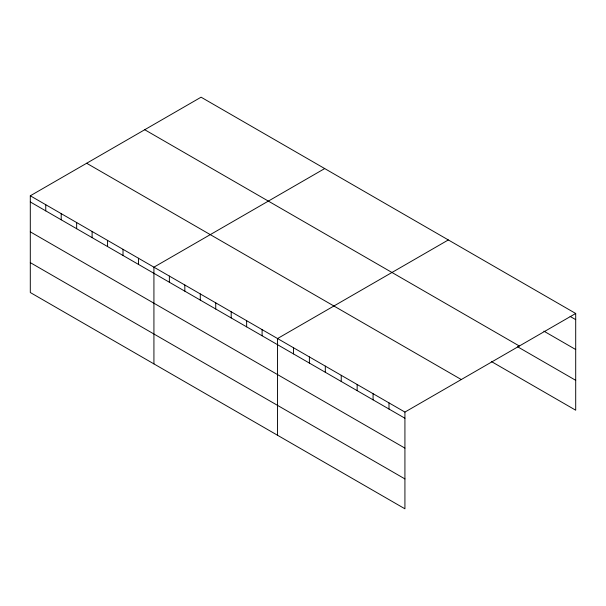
<?xml version="1.0" encoding="UTF-8"?>
<svg xmlns="http://www.w3.org/2000/svg" width="606" height="606" viewBox="0 0 606 606"><rect width="100%" height="100%" fill="white"/><g stroke="black" fill="none" stroke-linecap="round" stroke-linejoin="round"><path stroke-width="0.91" d="M404.922 448.122L404.922 412.08L30.3 195.791L30.3 292.524L404.922 508.805L404.922 448.122L30.3 231.84M491.315 361.487L575.7 410.209L575.7 313.476L201.078 97.195L30.3 195.791M324.702 168.566L153.924 267.17L153.924 363.895M448.326 239.946L277.548 338.542L277.548 435.267M404.922 412.08L575.7 313.476M570.125 316.423L575.7 319.642M543.855 331.141L575.7 349.526M144.72 129.729L519.342 346.018M517.585 346.768L575.7 380.318M86.658 163.256L461.28 379.538M30.3 201.95L404.922 418.238M30.3 262.633L404.922 478.922M388.999 402.884L388.999 409.042M373.076 393.695L373.076 399.854M357.154 384.499L357.154 390.658M341.239 375.311L341.239 381.469M325.316 366.115L325.316 372.273M309.393 356.926L309.393 363.085M293.471 347.73L293.471 353.896M262.095 329.619L262.095 335.777M246.642 320.695L246.642 326.854M231.189 311.772L231.189 317.938M215.736 302.856L215.736 309.015M200.283 293.933L200.283 300.091M184.83 285.009L184.83 291.168M169.377 276.086L169.377 282.252M138.471 258.247L138.471 264.405M123.018 249.324L123.018 255.482M107.565 240.4L107.565 246.559M92.112 231.477L92.112 237.643M76.659 222.561L76.659 228.72M61.206 213.638L61.206 219.796M45.753 204.714L45.753 210.873"/></g></svg>
